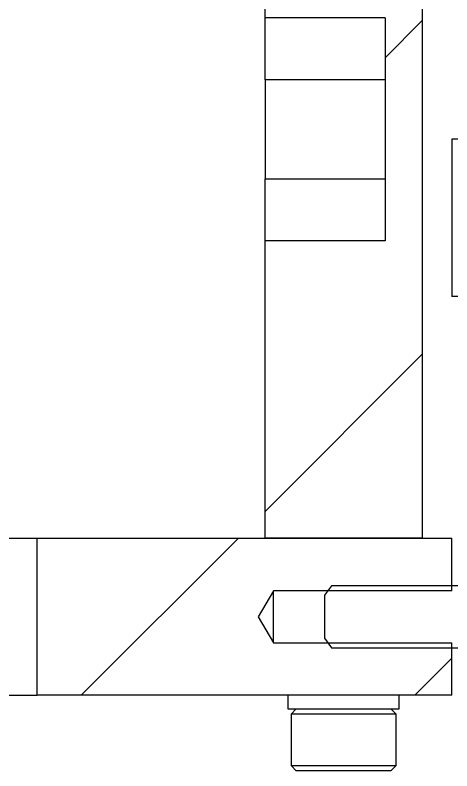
# Model space of a CAD drawing. Header units: millimetres. Extents: x 0 to 279, y 0 to 216.
# Drawn here: x 223.62 to 229.5, y 93.28 to 103.45 of the extents above; entities that cross this region are included whole.
import ezdxf

# ---------------------------------------------------------------- set-up
doc = ezdxf.new("R2010")
doc.units = ezdxf.units.MM
doc.layers.add('TITLE_BLOCK_TEXT', color=8, linetype='Continuous')

msp = doc.modelspace()

# ---------------------------------------------------------------- hatches: boundary and pattern name
at = {"layer": 'TITLE_BLOCK_TEXT', "linetype": 'Continuous', "lineweight": 18}
h = msp.add_hatch(dxfattribs=at)
h.set_pattern_fill('ANSI31', color=256, style=0)
h.paths.add_polyline_path([(229.104, 96.416), (229.104, 104.75), (226.988, 104.75), (226.988, 103.416), (228.604, 103.416), (228.604, 100.416), (226.988, 100.416), (226.988, 96.416)], flags=0)
h = msp.add_hatch(dxfattribs=at)
h.set_pattern_fill('ANSI31', color=256, style=0)
h.paths.add_polyline_path([(232.225, 101.783), (229.504, 101.783), (229.504, 99.666), (232.225, 99.666)], flags=0)
h = msp.add_hatch(dxfattribs=at)
h.set_pattern_fill('ANSI31', color=256, style=0)
h.paths.add_polyline_path([(226.894, 95.358), (227.104, 95.708), (229.504, 95.708), (229.504, 96.416), (223.919, 96.416), (223.919, 94.3), (229.504, 94.3), (229.504, 95.008), (227.104, 95.008)], flags=0)
h = msp.add_hatch(dxfattribs=at)
h.set_pattern_fill('ANSI31', color=256, style=0)
h.paths.add_polyline_path([(231.958, 95.743), (231.958, 95.996), (231.887, 96.066), (231.195, 96.066), (231.124, 95.996), (231.124, 95.775), (227.881, 95.775), (227.791, 95.646), (227.791, 95.07), (227.881, 94.941), (231.124, 94.941), (231.124, 94.721), (231.195, 94.65), (231.887, 94.65), (231.958, 94.721), (231.958, 94.973), (231.948, 94.983), (231.458, 94.983), (231.458, 95.733), (231.948, 95.733)], flags=0)

# ---------------------------------------------------------------- linework, layer by layer
at = {"color": 7, "linetype": 'Continuous', "lineweight": 25}
for p, q in [((226.988, 103.416), (226.988, 104.75)), ((229.104, 104.75), (229.104, 96.416)), ((228.604, 103.416), (226.988, 103.416)), ((226.988, 102.583), (226.988, 103.416)), ((228.604, 103.416), (228.604, 100.416)), ((228.604, 102.583), (226.988, 102.583)), ((226.988, 102.583), (226.988, 101.25)), ((229.504, 101.783), (229.504, 99.666)), ((232.225, 101.783), (229.504, 101.783)), ((226.988, 101.25), (228.604, 101.25)), ((226.988, 100.416), (226.988, 101.25)), ((226.988, 96.416), (226.988, 100.416)), ((228.604, 100.416), (226.988, 100.416)), ((232.225, 99.666), (229.504, 99.666)), ((223.239, 96.416), (223.919, 96.416)), ((223.919, 94.3), (223.919, 96.416)), ((223.919, 96.416), (229.504, 96.416)), ((229.104, 96.416), (226.988, 96.416)), ((229.504, 95.708), (229.504, 96.416)), ((227.104, 95.708), (226.894, 95.358)), ((229.504, 95.708), (227.104, 95.708)), ((227.104, 95.008), (227.104, 95.708)), ((227.881, 95.775), (227.791, 95.646)), ((231.124, 95.775), (227.881, 95.775)), ((227.791, 95.646), (227.791, 95.07)), ((226.894, 95.358), (227.104, 95.008)), ((227.104, 95.008), (229.504, 95.008)), ((227.791, 95.07), (227.881, 94.941)), ((229.504, 94.3), (229.504, 95.008)), ((227.881, 94.941), (231.124, 94.941)), ((223.239, 94.3), (223.919, 94.3)), ((229.504, 94.3), (223.919, 94.3)), ((227.296, 94.3), (227.296, 94.116)), ((228.796, 94.116), (228.796, 94.3)), ((227.296, 94.116), (228.796, 94.116)), ((227.409, 94.116), (227.338, 94.046)), ((228.754, 94.046), (228.684, 94.116)), ((227.338, 94.046), (227.338, 93.354)), ((227.603, 94.046), (227.338, 94.046)), ((228.754, 94.046), (227.603, 94.046)), ((228.754, 93.354), (228.754, 94.046)), ((227.338, 93.354), (227.409, 93.283)), ((227.338, 93.354), (227.603, 93.354)), ((227.647, 93.283), (227.409, 93.283)), ((227.603, 93.354), (228.754, 93.354)), ((228.684, 93.283), (227.647, 93.283)), ((228.684, 93.283), (228.754, 93.354))]:
    msp.add_line(p, q, dxfattribs=at)

doc.saveas('drawing.dxf')
